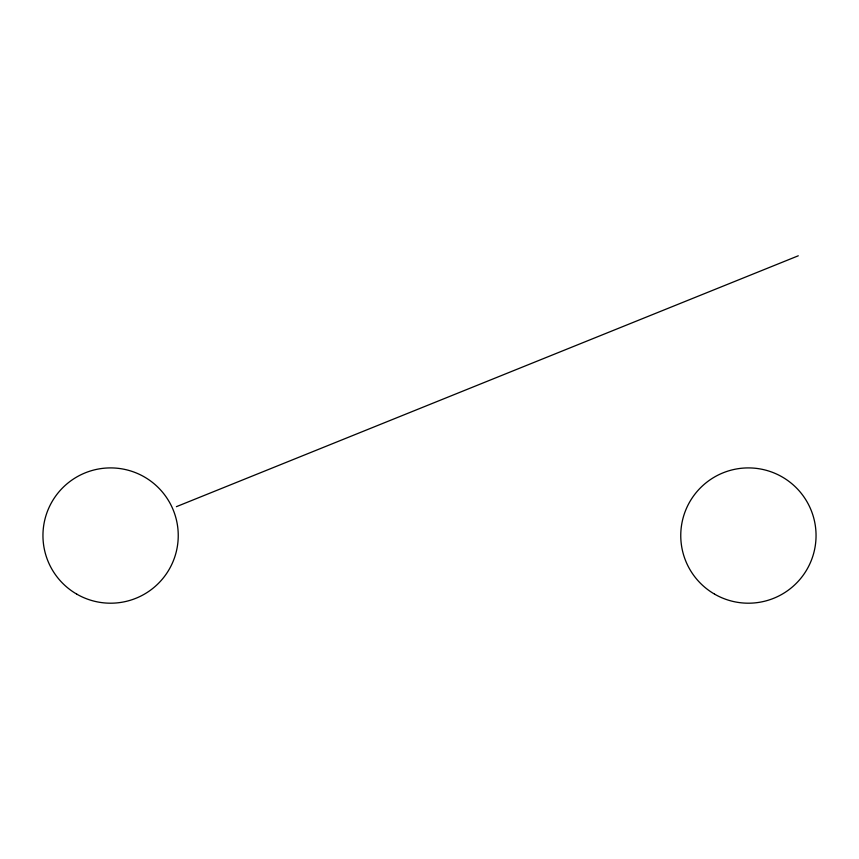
<?xml version="1.0" encoding="UTF-8"?>
<svg xmlns="http://www.w3.org/2000/svg" width="859" height="859" viewBox="0 0 859 859"><rect width="100%" height="100%" fill="white"/><g stroke="black" fill="none" stroke-linecap="round" stroke-linejoin="round"><path stroke-width="1.29" d="M176.396 506.67L798.279 255.799M76.773 594.138A67.646 67.646 0 0 0 178.243 535.554A67.646 67.646 0 0 0 76.773 476.97A67.646 67.646 0 0 0 76.773 594.138M714.581 594.138A67.646 67.646 0 0 0 816.05 535.554A67.646 67.646 0 0 0 714.581 476.97A67.646 67.646 0 0 0 714.581 594.138"/></g></svg>
